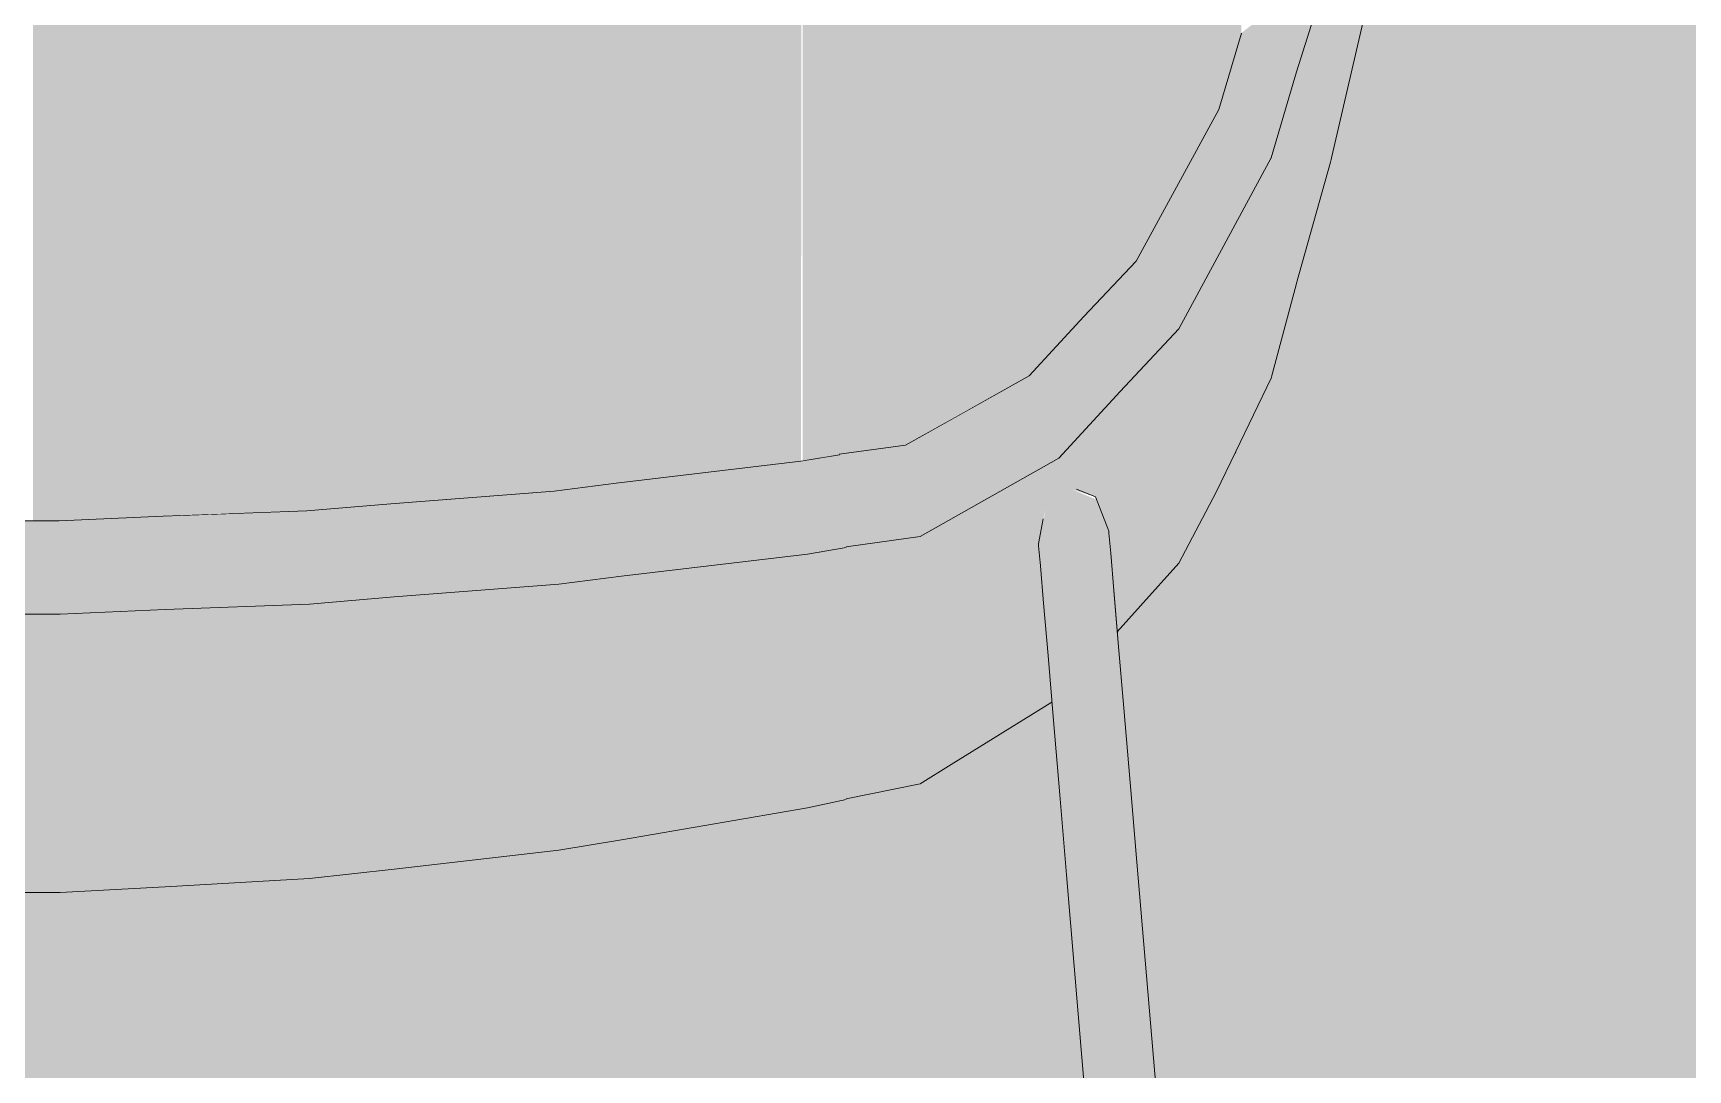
# Model space of a CAD drawing. Header units: centimetres. Extents: x -4381 to 5639, y -3920 to 4826.
# Drawn here: x 73.6783 to 73.8887, y 32.5536 to 32.6855 of the extents above; entities that cross this region are included whole.
import ezdxf
from ezdxf.xclip import XClip

# ---------------------------------------------------------------- set-up
doc = ezdxf.new("R2010")
doc.units = ezdxf.units.CM
doc.header["$MEASUREMENT"] = 0
doc.header["$XCLIPFRAME"] = 0
doc.set_wipeout_variables(frame=1)
doc.linetypes.add('Wipeout_Contour', pattern=[100, 0, -100])
for name, color, linetype in [('01- MOBILIER', 7, 'Continuous'), ('Drawing & Figure', 7, 'Continuous'), ('Structural - Bearing', 7, 'Continuous')]:
    doc.layers.add(name, color=color, linetype=linetype)
for name, color, linetype, lineweight in [('01- MOBILIER_Pen_No__101', 252, 'Continuous', 5), ('01- MOBILIER_Pen_No__18', 9, 'Continuous', 5), ('01- MOBILIER_Pen_No__2', 8, 'Continuous', 5), ('01- MOBILIER_Pen_No__7', 7, 'Continuous', 5)]:
    doc.layers.add(name, color=color, linetype=linetype, lineweight=lineweight)
for name, color, linetype, lineweight, true_color in [('01- MOBILIER_Pen_No__112', 7, 'Continuous', 5, 0xd5aaaa), ('01- MOBILIER_Pen_No__160', 7, 'Continuous', 5, 0xdae3bb), ('01- MOBILIER_Pen_No__178', 7, 'Continuous', 5, 0xbda888), ('01- MOBILIER_Pen_No__180', 7, 'Continuous', 5, 0xe2e3c6), ('01- MOBILIER_Pen_No__184', 7, 'Continuous', 5, 0xc5d295), ('01- MOBILIER_Pen_No__186', 7, 'Continuous', 5, 0xe8e8e8), ('01- MOBILIER_Pen_No__62', 7, 'Continuous', 5, 0xaaaaaa), ('Structural - Bearing_Pen_No__112', 7, 'Continuous', 5, 0xd5aaaa)]:
    doc.layers.add(name, color=color, linetype=linetype, lineweight=lineweight, true_color=true_color)

# ---------------------------------------------------------------- blocks, each defined once
blk = doc.blocks.new('Drawing_7_7', base_point=(-363.09186, 32.20361))
at = {"color": 254, "linetype": 'Wipeout_Contour', "lineweight": 0, "ltscale": 483.527797}
blk.add_wipeout([(73.67833, 32.87861), (73.67833, 32.62344), (73.68163, 32.62342), (73.69488, 32.62402), (73.70318, 32.62432), (73.70318, 32.87861)], dxfattribs=at).dxf.layer = '01- MOBILIER'
at = {"color": 254, "linetype": 'Wipeout_Contour', "lineweight": 0, "ltscale": 322.508108}
blk.add_wipeout([(73.84913, 32.20361), (73.85046, 32.20361), (73.81862, 32.58001), (73.81726, 32.58043)], dxfattribs=at).dxf.layer = '01- MOBILIER'
at = {"layer": '01- MOBILIER_Pen_No__180', "linetype": 'Continuous', "ltscale": 10}
blk.add_hatch(color=256, dxfattribs=at).paths.add_polyline_path([(73.67833, 32.87861), (73.67833, 32.62344), (73.68163, 32.62342), (73.69488, 32.62402), (73.70318, 32.62432), (73.70318, 32.87861)])
at = {"layer": '01- MOBILIER_Pen_No__186', "linetype": 'Continuous', "ltscale": 10}
blk.add_hatch(color=256, dxfattribs=at).paths.add_polyline_path([(73.84913, 32.20361), (73.85046, 32.20361), (73.81862, 32.58001), (73.81726, 32.58043)])
at = {"color": 254, "linetype": 'Wipeout_Contour', "lineweight": 0, "ltscale": 483.27578}
blk.add_wipeout([(73.70318, 32.87861), (73.70318, 32.62432), (73.71312, 32.62469), (73.72378, 32.6256), (73.72785, 32.62592), (73.72785, 32.87861)], dxfattribs=at).dxf.layer = '01- MOBILIER'
at = {"color": 254, "linetype": 'Wipeout_Contour', "lineweight": 0, "ltscale": 241.476971}
blk.add_wipeout([(73.66587, 32.62348), (73.68175, 32.61155), (73.68163, 32.62342)], dxfattribs=at).dxf.layer = '01- MOBILIER'
at = {"color": 254, "linetype": 'Wipeout_Contour', "lineweight": 0, "ltscale": 322.501663}
blk.add_wipeout([(73.84593, 32.20361), (73.84913, 32.20361), (73.81726, 32.58043), (73.81407, 32.58014)], dxfattribs=at).dxf.layer = '01- MOBILIER'
at = {"layer": '01- MOBILIER_Pen_No__180', "linetype": 'Continuous', "ltscale": 10}
for points in [[(73.70318, 32.87861), (73.70318, 32.62432), (73.71312, 32.62469), (73.72378, 32.6256), (73.72785, 32.62592), (73.72785, 32.87861)], [(73.66587, 32.62348), (73.68175, 32.61155), (73.68163, 32.62342)]]:
    blk.add_hatch(color=256, dxfattribs=at).paths.add_polyline_path(points)
at = {"layer": '01- MOBILIER_Pen_No__186', "linetype": 'Continuous', "ltscale": 10}
blk.add_hatch(color=256, dxfattribs=at).paths.add_polyline_path([(73.84593, 32.20361), (73.84913, 32.20361), (73.81726, 32.58043), (73.81407, 32.58014)])
at = {"color": 254, "linetype": 'Wipeout_Contour', "lineweight": 0, "ltscale": 403.02595}
blk.add_wipeout([(73.72785, 32.87861), (73.72785, 32.62592), (73.74456, 32.62722), (73.75221, 32.62819), (73.75221, 32.87861)], dxfattribs=at).dxf.layer = '01- MOBILIER'
at = {"color": 254, "linetype": 'Wipeout_Contour', "lineweight": 0, "ltscale": 241.964377}
blk.add_wipeout([(73.66587, 32.62348), (73.66587, 32.61161), (73.68175, 32.61155)], dxfattribs=at).dxf.layer = '01- MOBILIER'
at = {"color": 254, "linetype": 'Wipeout_Contour', "lineweight": 0, "ltscale": 322.490168}
blk.add_wipeout([(73.84272, 32.20361), (73.84593, 32.20361), (73.81407, 32.58014), (73.81094, 32.57931)], dxfattribs=at).dxf.layer = '01- MOBILIER'
at = {"layer": '01- MOBILIER_Pen_No__101', "linetype": 'Continuous', "ltscale": 10}
blk.add_hatch(color=256, dxfattribs=at).paths.add_polyline_path([(73.84272, 32.20361), (73.84593, 32.20361), (73.81407, 32.58014), (73.81094, 32.57931)])
at = {"layer": '01- MOBILIER_Pen_No__160', "linetype": 'Continuous', "ltscale": 10}
blk.add_hatch(color=256, dxfattribs=at).paths.add_polyline_path([(73.72785, 32.87861), (73.72785, 32.62592), (73.74456, 32.62722), (73.75221, 32.62819), (73.75221, 32.87861)])
at = {"layer": '01- MOBILIER_Pen_No__180', "linetype": 'Continuous', "ltscale": 10}
blk.add_hatch(color=256, dxfattribs=at).paths.add_polyline_path([(73.66587, 32.62348), (73.66587, 32.61161), (73.68175, 32.61155)])
at = {"color": 254, "linetype": 'Wipeout_Contour', "lineweight": 0, "ltscale": 322.855296}
blk.add_wipeout([(73.77616, 32.87861), (73.75221, 32.87861), (73.75221, 32.62819), (73.77593, 32.63101)], dxfattribs=at).dxf.layer = '01- MOBILIER'
at = {"color": 254, "linetype": 'Wipeout_Contour', "lineweight": 0, "ltscale": 241.506002}
blk.add_wipeout([(73.68163, 32.62342), (73.69511, 32.61215), (73.69488, 32.62402)], dxfattribs=at).dxf.layer = '01- MOBILIER'
at = {"color": 254, "linetype": 'Wipeout_Contour', "lineweight": 0, "ltscale": 322.481427}
blk.add_wipeout([(73.84139, 32.20361), (73.84272, 32.20361), (73.81094, 32.57931), (73.80968, 32.57842)], dxfattribs=at).dxf.layer = '01- MOBILIER'
at = {"layer": '01- MOBILIER_Pen_No__101', "linetype": 'Continuous', "ltscale": 10}
blk.add_hatch(color=256, dxfattribs=at).paths.add_polyline_path([(73.84139, 32.20361), (73.84272, 32.20361), (73.81094, 32.57931), (73.80968, 32.57842)])
at = {"layer": '01- MOBILIER_Pen_No__160', "linetype": 'Continuous', "ltscale": 10}
blk.add_hatch(color=256, dxfattribs=at).paths.add_polyline_path([(73.77616, 32.87861), (73.75221, 32.87861), (73.75221, 32.62819), (73.77593, 32.63101)])
at = {"layer": '01- MOBILIER_Pen_No__180', "linetype": 'Continuous', "ltscale": 10}
blk.add_hatch(color=256, dxfattribs=at).paths.add_polyline_path([(73.68163, 32.62342), (73.69511, 32.61215), (73.69488, 32.62402)])
at = {"color": 254, "linetype": 'Wipeout_Contour', "lineweight": 0, "ltscale": 484.04058}
blk.add_wipeout([(73.77616, 32.87861), (73.77616, 32.63105), (73.7808, 32.63183), (73.7892, 32.63304), (73.79707, 32.63745), (73.79707, 32.87861)], dxfattribs=at).dxf.layer = '01- MOBILIER'
at = {"color": 254, "linetype": 'Wipeout_Contour', "lineweight": 0, "ltscale": 242.015745}
blk.add_wipeout([(73.68163, 32.62342), (73.68175, 32.61155), (73.69511, 32.61215)], dxfattribs=at).dxf.layer = '01- MOBILIER'
at = {"color": 254, "linetype": 'Wipeout_Contour', "lineweight": 0, "ltscale": 322.709506}
blk.add_wipeout([(73.81862, 32.58001), (73.81776, 32.59017), (73.81633, 32.59136), (73.81726, 32.58043)], dxfattribs=at).dxf.layer = '01- MOBILIER'
at = {"layer": '01- MOBILIER_Pen_No__180', "linetype": 'Continuous', "ltscale": 10}
blk.add_hatch(color=256, dxfattribs=at).paths.add_polyline_path([(73.68163, 32.62342), (73.68175, 32.61155), (73.69511, 32.61215)])
at = {"layer": '01- MOBILIER_Pen_No__184', "linetype": 'Continuous', "ltscale": 10}
blk.add_hatch(color=256, dxfattribs=at).paths.add_polyline_path([(73.77616, 32.87861), (73.77616, 32.63105), (73.7808, 32.63183), (73.7892, 32.63304), (73.79707, 32.63745), (73.79707, 32.87861)])
at = {"layer": '01- MOBILIER_Pen_No__186', "linetype": 'Continuous', "ltscale": 10}
blk.add_hatch(color=256, dxfattribs=at).paths.add_polyline_path([(73.81862, 32.58001), (73.81776, 32.59017), (73.81633, 32.59136), (73.81726, 32.58043)])
at = {"layer": '01- MOBILIER_Pen_No__7', "linetype": 'Continuous', "ltscale": 10}
blk.add_line((73.66587, 32.62348), (73.68163, 32.62342), dxfattribs=at)
at = {"color": 254, "linetype": 'Wipeout_Contour', "lineweight": 0, "ltscale": 322.992594}
blk.add_wipeout([(73.79707, 32.87861), (73.79707, 32.63745), (73.80494, 32.64187), (73.80494, 32.87861)], dxfattribs=at).dxf.layer = '01- MOBILIER'
at = {"color": 254, "linetype": 'Wipeout_Contour', "lineweight": 0, "ltscale": 241.552128}
blk.add_wipeout([(73.69488, 32.62402), (73.71348, 32.61283), (73.71312, 32.62469)], dxfattribs=at).dxf.layer = '01- MOBILIER'
at = {"color": 254, "linetype": 'Wipeout_Contour', "lineweight": 0, "ltscale": 322.252838}
blk.add_wipeout([(73.66587, 32.61161), (73.66587, 32.57612), (73.68175, 32.57618), (73.68175, 32.61155)], dxfattribs=at).dxf.layer = '01- MOBILIER'
at = {"color": 254, "linetype": 'Wipeout_Contour', "lineweight": 0, "ltscale": 322.75957}
blk.add_wipeout([(73.81726, 32.58043), (73.81633, 32.59136), (73.81312, 32.59138), (73.81407, 32.58014)], dxfattribs=at).dxf.layer = '01- MOBILIER'
at = {"layer": '01- MOBILIER_Pen_No__112', "linetype": 'Continuous', "ltscale": 10}
blk.add_hatch(color=256, dxfattribs=at).paths.add_polyline_path([(73.79707, 32.87861), (73.79707, 32.63745), (73.80494, 32.64187), (73.80494, 32.87861)])
at = {"layer": '01- MOBILIER_Pen_No__178', "linetype": 'Continuous', "ltscale": 10}
blk.add_hatch(color=256, dxfattribs=at).paths.add_polyline_path([(73.66587, 32.61161), (73.66587, 32.57612), (73.68175, 32.57618), (73.68175, 32.61155)])
at = {"layer": '01- MOBILIER_Pen_No__180', "linetype": 'Continuous', "ltscale": 10}
blk.add_hatch(color=256, dxfattribs=at).paths.add_polyline_path([(73.69488, 32.62402), (73.71348, 32.61283), (73.71312, 32.62469)])
at = {"layer": '01- MOBILIER_Pen_No__186', "linetype": 'Continuous', "ltscale": 10}
blk.add_hatch(color=256, dxfattribs=at).paths.add_polyline_path([(73.81726, 32.58043), (73.81633, 32.59136), (73.81312, 32.59138), (73.81407, 32.58014)])
at = {"color": 254, "linetype": 'Wipeout_Contour', "lineweight": 0, "ltscale": 403.569943}
blk.add_wipeout([(73.80494, 32.87861), (73.80494, 32.64187), (73.81187, 32.6494), (73.81853, 32.65645), (73.81853, 32.87861)], dxfattribs=at).dxf.layer = '01- MOBILIER'
at = {"color": 254, "linetype": 'Wipeout_Contour', "lineweight": 0, "ltscale": 242.057861}
blk.add_wipeout([(73.69488, 32.62402), (73.69511, 32.61215), (73.71348, 32.61283)], dxfattribs=at).dxf.layer = '01- MOBILIER'
at = {"color": 254, "linetype": 'Wipeout_Contour', "lineweight": 0, "ltscale": 322.710538}
blk.add_wipeout([(73.81776, 32.59017), (73.81696, 32.59963), (73.81545, 32.60175), (73.81633, 32.59136)], dxfattribs=at).dxf.layer = '01- MOBILIER'
at = {"color": 254, "linetype": 'Wipeout_Contour', "lineweight": 0, "ltscale": 322.738488}
blk.add_wipeout([(73.81407, 32.58014), (73.81312, 32.59138), (73.81001, 32.59023), (73.81094, 32.57931)], dxfattribs=at).dxf.layer = '01- MOBILIER'
at = {"layer": '01- MOBILIER_Pen_No__101', "linetype": 'Continuous', "ltscale": 10}
blk.add_hatch(color=256, dxfattribs=at).paths.add_polyline_path([(73.80494, 32.87861), (73.80494, 32.64187), (73.81187, 32.6494), (73.81853, 32.65645), (73.81853, 32.87861)])
at = {"layer": '01- MOBILIER_Pen_No__180', "linetype": 'Continuous', "ltscale": 10}
blk.add_hatch(color=256, dxfattribs=at).paths.add_polyline_path([(73.69488, 32.62402), (73.69511, 32.61215), (73.71348, 32.61283)])
at = {"layer": '01- MOBILIER_Pen_No__186', "linetype": 'Continuous', "ltscale": 10}
blk.add_hatch(color=256, dxfattribs=at).paths.add_polyline_path([(73.81776, 32.59017), (73.81696, 32.59963), (73.81545, 32.60175), (73.81633, 32.59136)])
at = {"layer": '01- MOBILIER_Pen_No__62', "linetype": 'Continuous', "ltscale": 10}
blk.add_hatch(color=256, dxfattribs=at).paths.add_polyline_path([(73.81407, 32.58014), (73.81312, 32.59138), (73.81001, 32.59023), (73.81094, 32.57931)])
at = {"layer": '01- MOBILIER_Pen_No__7', "linetype": 'Continuous', "ltscale": 10}
blk.add_line((73.68163, 32.62342), (73.69488, 32.62402), dxfattribs=at)
at = {"color": 254, "linetype": 'Wipeout_Contour', "lineweight": 0, "ltscale": 323.124957}
blk.add_wipeout([(73.81853, 32.87861), (73.81853, 32.65645), (73.82904, 32.67572), (73.82904, 32.87861)], dxfattribs=at).dxf.layer = '01- MOBILIER'
at = {"color": 254, "linetype": 'Wipeout_Contour', "lineweight": 0, "ltscale": 241.600002}
blk.add_wipeout([(73.71312, 32.62469), (73.72423, 32.61375), (73.72378, 32.6256)], dxfattribs=at).dxf.layer = '01- MOBILIER'
at = {"color": 254, "linetype": 'Wipeout_Contour', "lineweight": 0, "ltscale": 322.747956}
blk.add_wipeout([(73.81633, 32.59136), (73.81545, 32.60175), (73.81221, 32.60217), (73.81312, 32.59138)], dxfattribs=at).dxf.layer = '01- MOBILIER'
at = {"color": 254, "linetype": 'Wipeout_Contour', "lineweight": 0, "ltscale": 322.734009}
blk.add_wipeout([(73.81094, 32.57931), (73.81001, 32.59023), (73.80882, 32.58858), (73.80968, 32.57842)], dxfattribs=at).dxf.layer = '01- MOBILIER'
at = {"layer": '01- MOBILIER_Pen_No__101', "linetype": 'Continuous', "ltscale": 10}
blk.add_hatch(color=256, dxfattribs=at).paths.add_polyline_path([(73.81094, 32.57931), (73.81001, 32.59023), (73.80882, 32.58858), (73.80968, 32.57842)])
at = {"layer": '01- MOBILIER_Pen_No__180', "linetype": 'Continuous', "ltscale": 10}
blk.add_hatch(color=256, dxfattribs=at).paths.add_polyline_path([(73.71312, 32.62469), (73.72423, 32.61375), (73.72378, 32.6256)])
at = {"layer": '01- MOBILIER_Pen_No__186', "linetype": 'Continuous', "ltscale": 10}
blk.add_hatch(color=256, dxfattribs=at).paths.add_polyline_path([(73.81633, 32.59136), (73.81545, 32.60175), (73.81221, 32.60217), (73.81312, 32.59138)])
at = {"layer": '01- MOBILIER_Pen_No__2', "linetype": 'Continuous', "ltscale": 10}
blk.add_hatch(color=256, dxfattribs=at).paths.add_polyline_path([(73.81853, 32.87861), (73.81853, 32.65645), (73.82904, 32.67572), (73.82904, 32.87861)])
at = {"color": 254, "linetype": 'Wipeout_Contour', "lineweight": 0, "ltscale": 323.145493}
blk.add_wipeout([(73.8319, 32.87861), (73.82904, 32.87861), (73.82904, 32.67572), (73.8319, 32.68541)], dxfattribs=at).dxf.layer = '01- MOBILIER'
at = {"color": 254, "linetype": 'Wipeout_Contour', "lineweight": 0, "ltscale": 242.091195}
blk.add_wipeout([(73.71312, 32.62469), (73.71348, 32.61283), (73.72423, 32.61375)], dxfattribs=at).dxf.layer = '01- MOBILIER'
at = {"color": 254, "linetype": 'Wipeout_Contour', "lineweight": 0, "ltscale": 322.728951}
blk.add_wipeout([(73.81696, 32.59963), (73.81626, 32.6079), (73.81468, 32.61084), (73.81545, 32.60175)], dxfattribs=at).dxf.layer = '01- MOBILIER'
at = {"color": 254, "linetype": 'Wipeout_Contour', "lineweight": 0, "ltscale": 322.751451}
blk.add_wipeout([(73.81312, 32.59138), (73.81221, 32.60217), (73.80913, 32.60063), (73.81001, 32.59023)], dxfattribs=at).dxf.layer = '01- MOBILIER'
at = {"layer": '01- MOBILIER_Pen_No__180', "linetype": 'Continuous', "ltscale": 10}
blk.add_hatch(color=256, dxfattribs=at).paths.add_polyline_path([(73.71312, 32.62469), (73.71348, 32.61283), (73.72423, 32.61375)])
at = {"layer": '01- MOBILIER_Pen_No__186', "linetype": 'Continuous', "ltscale": 10}
blk.add_hatch(color=256, dxfattribs=at).paths.add_polyline_path([(73.81696, 32.59963), (73.81626, 32.6079), (73.81468, 32.61084), (73.81545, 32.60175)])
at = {"layer": '01- MOBILIER_Pen_No__2', "linetype": 'Continuous', "ltscale": 10}
blk.add_hatch(color=256, dxfattribs=at).paths.add_polyline_path([(73.8319, 32.87861), (73.82904, 32.87861), (73.82904, 32.67572), (73.8319, 32.68541)])
at = {"layer": '01- MOBILIER_Pen_No__62', "linetype": 'Continuous', "ltscale": 10}
blk.add_hatch(color=256, dxfattribs=at).paths.add_polyline_path([(73.81312, 32.59138), (73.81221, 32.60217), (73.80913, 32.60063), (73.81001, 32.59023)])
at = {"layer": '01- MOBILIER_Pen_No__7', "linetype": 'Continuous', "ltscale": 10}
blk.add_line((73.69488, 32.62402), (73.71312, 32.62469), dxfattribs=at)
at = {"color": 254, "linetype": 'Wipeout_Contour', "lineweight": 0, "ltscale": 241.614473}
blk.add_wipeout([(73.72378, 32.6256), (73.74517, 32.61539), (73.74456, 32.62722)], dxfattribs=at).dxf.layer = '01- MOBILIER'
at = {"color": 254, "linetype": 'Wipeout_Contour', "lineweight": 0, "ltscale": 483.656619}
blk.add_wipeout([(73.68175, 32.61155), (73.68175, 32.57618), (73.69511, 32.57688), (73.71348, 32.57797), (73.71348, 32.61283), (73.69511, 32.61215)], dxfattribs=at).dxf.layer = '01- MOBILIER'
at = {"color": 254, "linetype": 'Wipeout_Contour', "lineweight": 0, "ltscale": 322.761946}
blk.add_wipeout([(73.81545, 32.60175), (73.81468, 32.61084), (73.81141, 32.6116), (73.81221, 32.60217)], dxfattribs=at).dxf.layer = '01- MOBILIER'
at = {"color": 254, "linetype": 'Wipeout_Contour', "lineweight": 0, "ltscale": 322.750396}
blk.add_wipeout([(73.81001, 32.59023), (73.80913, 32.60063), (73.80802, 32.59804), (73.80882, 32.58858)], dxfattribs=at).dxf.layer = '01- MOBILIER'
at = {"layer": '01- MOBILIER', "linetype": 'Continuous', "lineweight": 0, "ltscale": 10, "true_color": 0xffffff}
blk.add_hatch(color=7, dxfattribs=at).paths.add_polyline_path([(73.81545, 32.60175), (73.81468, 32.61084), (73.81141, 32.6116), (73.81221, 32.60217)])
at = {"layer": '01- MOBILIER_Pen_No__101', "linetype": 'Continuous', "ltscale": 10}
blk.add_hatch(color=256, dxfattribs=at).paths.add_polyline_path([(73.81001, 32.59023), (73.80913, 32.60063), (73.80802, 32.59804), (73.80882, 32.58858)])
at = {"layer": '01- MOBILIER_Pen_No__178', "linetype": 'Continuous', "ltscale": 10}
blk.add_hatch(color=256, dxfattribs=at).paths.add_polyline_path([(73.68175, 32.61155), (73.68175, 32.57618), (73.69511, 32.57688), (73.71348, 32.57797), (73.71348, 32.61283), (73.69511, 32.61215)])
at = {"layer": '01- MOBILIER_Pen_No__180', "linetype": 'Continuous', "ltscale": 10}
blk.add_hatch(color=256, dxfattribs=at).paths.add_polyline_path([(73.72378, 32.6256), (73.74517, 32.61539), (73.74456, 32.62722)])
at = {"layer": '01- MOBILIER_Pen_No__7', "linetype": 'Continuous', "ltscale": 10}
for p, q in [((73.66587, 32.61161), (73.68175, 32.61155)), ((73.68175, 32.61155), (73.69511, 32.61215))]:
    blk.add_line(p, q, dxfattribs=at)
at = {"color": 254, "linetype": 'Wipeout_Contour', "lineweight": 0, "ltscale": 242.166549}
blk.add_wipeout([(73.72378, 32.6256), (73.72423, 32.61375), (73.74517, 32.61539)], dxfattribs=at).dxf.layer = '01- MOBILIER'
at = {"color": 254, "linetype": 'Wipeout_Contour', "lineweight": 0, "ltscale": 322.746906}
blk.add_wipeout([(73.81626, 32.6079), (73.8157, 32.61456), (73.81406, 32.61818), (73.81468, 32.61084)], dxfattribs=at).dxf.layer = '01- MOBILIER'
at = {"color": 254, "linetype": 'Wipeout_Contour', "lineweight": 0, "ltscale": 322.764351}
blk.add_wipeout([(73.81221, 32.60217), (73.81141, 32.6116), (73.80836, 32.60972), (73.80913, 32.60063)], dxfattribs=at).dxf.layer = '01- MOBILIER'
at = {"layer": '01- MOBILIER_Pen_No__180', "linetype": 'Continuous', "ltscale": 10}
blk.add_hatch(color=256, dxfattribs=at).paths.add_polyline_path([(73.72378, 32.6256), (73.72423, 32.61375), (73.74517, 32.61539)])
at = {"layer": '01- MOBILIER_Pen_No__186', "linetype": 'Continuous', "ltscale": 10}
blk.add_hatch(color=256, dxfattribs=at).paths.add_polyline_path([(73.81626, 32.6079), (73.8157, 32.61456), (73.81406, 32.61818), (73.81468, 32.61084)])
at = {"layer": '01- MOBILIER_Pen_No__62', "linetype": 'Continuous', "ltscale": 10}
blk.add_hatch(color=256, dxfattribs=at).paths.add_polyline_path([(73.81221, 32.60217), (73.81141, 32.6116), (73.80836, 32.60972), (73.80913, 32.60063)])
at = {"layer": '01- MOBILIER_Pen_No__7', "linetype": 'Continuous', "ltscale": 10}
blk.add_line((73.71312, 32.62469), (73.72378, 32.6256), dxfattribs=at)
at = {"color": 254, "linetype": 'Wipeout_Contour', "lineweight": 0, "ltscale": 241.715791}
blk.add_wipeout([(73.74456, 32.62722), (73.75313, 32.61639), (73.75246, 32.62822)], dxfattribs=at).dxf.layer = '01- MOBILIER'
at = {"color": 254, "linetype": 'Wipeout_Contour', "lineweight": 0, "ltscale": 322.7743}
blk.add_wipeout([(73.81468, 32.61084), (73.81406, 32.61818), (73.81077, 32.6192), (73.81141, 32.6116)], dxfattribs=at).dxf.layer = '01- MOBILIER'
at = {"color": 254, "linetype": 'Wipeout_Contour', "lineweight": 0, "ltscale": 322.764211}
blk.add_wipeout([(73.80913, 32.60063), (73.80836, 32.60972), (73.80733, 32.6063), (73.80802, 32.59804)], dxfattribs=at).dxf.layer = '01- MOBILIER'
at = {"layer": '01- MOBILIER', "linetype": 'Continuous', "lineweight": 0, "ltscale": 10, "true_color": 0xffffff}
blk.add_hatch(color=7, dxfattribs=at).paths.add_polyline_path([(73.81468, 32.61084), (73.81406, 32.61818), (73.81077, 32.6192), (73.81141, 32.6116)])
at = {"layer": '01- MOBILIER_Pen_No__101', "linetype": 'Continuous', "ltscale": 10}
blk.add_hatch(color=256, dxfattribs=at).paths.add_polyline_path([(73.80913, 32.60063), (73.80836, 32.60972), (73.80733, 32.6063), (73.80802, 32.59804)])
at = {"layer": '01- MOBILIER_Pen_No__180', "linetype": 'Continuous', "ltscale": 10}
blk.add_hatch(color=256, dxfattribs=at).paths.add_polyline_path([(73.74456, 32.62722), (73.75313, 32.61639), (73.75246, 32.62822)])
at = {"color": 254, "linetype": 'Wipeout_Contour', "lineweight": 0, "ltscale": 242.146759}
blk.add_wipeout([(73.74456, 32.62722), (73.74517, 32.61539), (73.75313, 32.61639)], dxfattribs=at).dxf.layer = '01- MOBILIER'
at = {"color": 254, "linetype": 'Wipeout_Contour', "lineweight": 0, "ltscale": 322.764591}
blk.add_wipeout([(73.8157, 32.61456), (73.8153, 32.6193), (73.81362, 32.62338), (73.81406, 32.61818)], dxfattribs=at).dxf.layer = '01- MOBILIER'
at = {"color": 254, "linetype": 'Wipeout_Contour', "lineweight": 0, "ltscale": 322.775145}
blk.add_wipeout([(73.81141, 32.6116), (73.81077, 32.6192), (73.80774, 32.61705), (73.80836, 32.60972)], dxfattribs=at).dxf.layer = '01- MOBILIER'
at = {"layer": '01- MOBILIER_Pen_No__18', "linetype": 'Continuous', "ltscale": 10}
blk.add_hatch(color=256, dxfattribs=at).paths.add_polyline_path([(73.81141, 32.6116), (73.81077, 32.6192), (73.80774, 32.61705), (73.80836, 32.60972)])
at = {"layer": '01- MOBILIER_Pen_No__180', "linetype": 'Continuous', "ltscale": 10}
blk.add_hatch(color=256, dxfattribs=at).paths.add_polyline_path([(73.74456, 32.62722), (73.74517, 32.61539), (73.75313, 32.61639)])
at = {"layer": '01- MOBILIER_Pen_No__186', "linetype": 'Continuous', "ltscale": 10}
blk.add_hatch(color=256, dxfattribs=at).paths.add_polyline_path([(73.8157, 32.61456), (73.8153, 32.6193), (73.81362, 32.62338), (73.81406, 32.61818)])
at = {"layer": '01- MOBILIER_Pen_No__7', "linetype": 'Continuous', "ltscale": 10}
blk.add_line((73.72378, 32.6256), (73.74456, 32.62722), dxfattribs=at)
at = {"color": 254, "linetype": 'Wipeout_Contour', "lineweight": 0, "ltscale": 241.66799}
blk.add_wipeout([(73.75246, 32.62822), (73.77678, 32.61921), (73.77593, 32.63101)], dxfattribs=at).dxf.layer = '01- MOBILIER'
at = {"color": 254, "linetype": 'Wipeout_Contour', "lineweight": 0, "ltscale": 322.784547}
blk.add_wipeout([(73.81406, 32.61818), (73.81362, 32.62338), (73.81031, 32.6246), (73.81077, 32.6192)], dxfattribs=at).dxf.layer = '01- MOBILIER'
at = {"color": 254, "linetype": 'Wipeout_Contour', "lineweight": 0, "ltscale": 322.775004}
blk.add_wipeout([(73.80836, 32.60972), (73.80774, 32.61705), (73.80676, 32.61297), (73.80733, 32.6063)], dxfattribs=at).dxf.layer = '01- MOBILIER'
at = {"color": 254, "linetype": 'Wipeout_Contour', "lineweight": 0, "ltscale": 483.980684}
blk.add_wipeout([(73.71348, 32.61283), (73.71348, 32.57797), (73.72423, 32.57913), (73.74517, 32.58155), (73.74517, 32.61539), (73.72423, 32.61375)], dxfattribs=at).dxf.layer = '01- MOBILIER'
at = {"layer": '01- MOBILIER', "linetype": 'Continuous', "lineweight": 0, "ltscale": 10, "true_color": 0xffffff}
blk.add_hatch(color=7, dxfattribs=at).paths.add_polyline_path([(73.81406, 32.61818), (73.81362, 32.62338), (73.81031, 32.6246), (73.81077, 32.6192)])
at = {"layer": '01- MOBILIER_Pen_No__101', "linetype": 'Continuous', "ltscale": 10}
blk.add_hatch(color=256, dxfattribs=at).paths.add_polyline_path([(73.80836, 32.60972), (73.80774, 32.61705), (73.80676, 32.61297), (73.80733, 32.6063)])
at = {"layer": '01- MOBILIER_Pen_No__178', "linetype": 'Continuous', "ltscale": 10}
blk.add_hatch(color=256, dxfattribs=at).paths.add_polyline_path([(73.71348, 32.61283), (73.71348, 32.57797), (73.72423, 32.57913), (73.74517, 32.58155), (73.74517, 32.61539), (73.72423, 32.61375)])
at = {"layer": '01- MOBILIER_Pen_No__180', "linetype": 'Continuous', "ltscale": 10}
blk.add_hatch(color=256, dxfattribs=at).paths.add_polyline_path([(73.75246, 32.62822), (73.77678, 32.61921), (73.77593, 32.63101)])
at = {"layer": '01- MOBILIER_Pen_No__7', "linetype": 'Continuous', "ltscale": 10}
for p, q in [((73.69511, 32.61215), (73.71348, 32.61283)), ((73.71348, 32.61283), (73.72423, 32.61375))]:
    blk.add_line(p, q, dxfattribs=at)
at = {"color": 254, "linetype": 'Wipeout_Contour', "lineweight": 0, "ltscale": 242.286168}
blk.add_wipeout([(73.75246, 32.62822), (73.75313, 32.61639), (73.77678, 32.61921)], dxfattribs=at).dxf.layer = '01- MOBILIER'
at = {"color": 254, "linetype": 'Wipeout_Contour', "lineweight": 0, "ltscale": 322.783179}
blk.add_wipeout([(73.8153, 32.6193), (73.81508, 32.62186), (73.81338, 32.62619), (73.81362, 32.62338)], dxfattribs=at).dxf.layer = '01- MOBILIER'
at = {"color": 254, "linetype": 'Wipeout_Contour', "lineweight": 0, "ltscale": 322.783544}
blk.add_wipeout([(73.81077, 32.6192), (73.81031, 32.6246), (73.8073, 32.62225), (73.80774, 32.61705)], dxfattribs=at).dxf.layer = '01- MOBILIER'
at = {"layer": '01- MOBILIER_Pen_No__180', "linetype": 'Continuous', "ltscale": 10}
blk.add_hatch(color=256, dxfattribs=at).paths.add_polyline_path([(73.75246, 32.62822), (73.75313, 32.61639), (73.77678, 32.61921)])
at = {"layer": '01- MOBILIER_Pen_No__186', "linetype": 'Continuous', "ltscale": 10}
blk.add_hatch(color=256, dxfattribs=at).paths.add_polyline_path([(73.8153, 32.6193), (73.81508, 32.62186), (73.81338, 32.62619), (73.81362, 32.62338)])
at = {"layer": '01- MOBILIER_Pen_No__62', "linetype": 'Continuous', "ltscale": 10}
blk.add_hatch(color=256, dxfattribs=at).paths.add_polyline_path([(73.81077, 32.6192), (73.81031, 32.6246), (73.8073, 32.62225), (73.80774, 32.61705)])
at = {"layer": '01- MOBILIER_Pen_No__7', "linetype": 'Continuous', "ltscale": 10}
blk.add_line((73.74456, 32.62722), (73.75246, 32.62822), dxfattribs=at)
at = {"color": 254, "linetype": 'Wipeout_Contour', "lineweight": 0, "ltscale": 241.876112}
blk.add_wipeout([(73.77593, 32.63101), (73.78169, 32.62003), (73.78081, 32.63183)], dxfattribs=at).dxf.layer = '01- MOBILIER'
at = {"color": 254, "linetype": 'Wipeout_Contour', "lineweight": 0, "ltscale": 404.148941}
blk.add_wipeout([(73.81007, 32.62751), (73.81031, 32.6246), (73.81362, 32.62338), (73.81338, 32.62619), (73.81008, 32.62752)], dxfattribs=at).dxf.layer = '01- MOBILIER'
at = {"color": 254, "linetype": 'Wipeout_Contour', "lineweight": 0, "ltscale": 322.782242}
blk.add_wipeout([(73.80774, 32.61705), (73.8073, 32.62225), (73.80636, 32.6177), (73.80676, 32.61297)], dxfattribs=at).dxf.layer = '01- MOBILIER'
at = {"layer": '01- MOBILIER', "linetype": 'Continuous', "lineweight": 0, "ltscale": 10, "true_color": 0xffffff}
blk.add_hatch(color=7, dxfattribs=at).paths.add_polyline_path([(73.81007, 32.62751), (73.81031, 32.6246), (73.81362, 32.62338), (73.81338, 32.62619), (73.81008, 32.62752)])
at = {"layer": '01- MOBILIER_Pen_No__101', "linetype": 'Continuous', "ltscale": 10}
blk.add_hatch(color=256, dxfattribs=at).paths.add_polyline_path([(73.80774, 32.61705), (73.8073, 32.62225), (73.80636, 32.6177), (73.80676, 32.61297)])
at = {"layer": '01- MOBILIER_Pen_No__180', "linetype": 'Continuous', "ltscale": 10}
blk.add_hatch(color=256, dxfattribs=at).paths.add_polyline_path([(73.77593, 32.63101), (73.78169, 32.62003), (73.78081, 32.63183)])
at = {"color": 254, "linetype": 'Wipeout_Contour', "lineweight": 0, "ltscale": 242.158936}
blk.add_wipeout([(73.77593, 32.63101), (73.77678, 32.61921), (73.78169, 32.62003)], dxfattribs=at).dxf.layer = '01- MOBILIER'
at = {"color": 254, "linetype": 'Wipeout_Contour', "lineweight": 0, "ltscale": 403.56734}
blk.add_wipeout([(73.80872, 32.62606), (73.80708, 32.62496), (73.8073, 32.62225), (73.81031, 32.6246), (73.81007, 32.62751)], dxfattribs=at).dxf.layer = '01- MOBILIER'
at = {"layer": '01- MOBILIER_Pen_No__180', "linetype": 'Continuous', "ltscale": 10}
blk.add_hatch(color=256, dxfattribs=at).paths.add_polyline_path([(73.77593, 32.63101), (73.77678, 32.61921), (73.78169, 32.62003)])
at = {"layer": '01- MOBILIER_Pen_No__62', "linetype": 'Continuous', "ltscale": 10}
blk.add_hatch(color=256, dxfattribs=at).paths.add_polyline_path([(73.80872, 32.62606), (73.80708, 32.62496), (73.8073, 32.62225), (73.81031, 32.6246), (73.81007, 32.62751)])
at = {"layer": '01- MOBILIER_Pen_No__7', "linetype": 'Continuous', "ltscale": 10}
blk.add_line((73.75246, 32.62822), (73.77593, 32.63101), dxfattribs=at)
at = {"color": 254, "linetype": 'Wipeout_Contour', "lineweight": 0, "ltscale": 241.914954}
blk.add_wipeout([(73.7808, 32.63192), (73.7911, 32.62142), (73.7892, 32.63304)], dxfattribs=at).dxf.layer = '01- MOBILIER'
at = {"color": 254, "linetype": 'Wipeout_Contour', "lineweight": 0, "ltscale": 403.437955}
blk.add_wipeout([(73.80703, 32.62489), (73.80614, 32.62026), (73.80636, 32.6177), (73.8073, 32.62225), (73.80708, 32.62496)], dxfattribs=at).dxf.layer = '01- MOBILIER'
at = {"color": 254, "linetype": 'Wipeout_Contour', "lineweight": 0, "ltscale": 484.312302}
blk.add_wipeout([(73.74517, 32.61539), (73.74517, 32.58155), (73.75313, 32.58286), (73.77678, 32.58692), (73.77678, 32.61921), (73.75313, 32.61639)], dxfattribs=at).dxf.layer = '01- MOBILIER'
at = {"layer": '01- MOBILIER_Pen_No__101', "linetype": 'Continuous', "ltscale": 10}
blk.add_hatch(color=256, dxfattribs=at).paths.add_polyline_path([(73.80703, 32.62489), (73.80614, 32.62026), (73.80636, 32.6177), (73.8073, 32.62225), (73.80708, 32.62496)])
at = {"layer": '01- MOBILIER_Pen_No__178', "linetype": 'Continuous', "ltscale": 10}
blk.add_hatch(color=256, dxfattribs=at).paths.add_polyline_path([(73.74517, 32.61539), (73.74517, 32.58155), (73.75313, 32.58286), (73.77678, 32.58692), (73.77678, 32.61921), (73.75313, 32.61639)])
at = {"layer": '01- MOBILIER_Pen_No__186', "linetype": 'Continuous', "ltscale": 10}
blk.add_hatch(color=256, dxfattribs=at).paths.add_polyline_path([(73.7808, 32.63192), (73.7911, 32.62142), (73.7892, 32.63304)])
at = {"layer": '01- MOBILIER_Pen_No__7', "linetype": 'Continuous', "ltscale": 10}
for p, q in [((73.72423, 32.61375), (73.74517, 32.61539)), ((73.74517, 32.61539), (73.75313, 32.61639))]:
    blk.add_line(p, q, dxfattribs=at)
at = {"color": 254, "linetype": 'Wipeout_Contour', "lineweight": 0, "ltscale": 402.824043}
blk.add_wipeout([(73.77678, 32.61921), (73.77678, 32.58692), (73.78169, 32.58801), (73.78169, 32.60028), (73.78169, 32.62003)], dxfattribs=at).dxf.layer = '01- MOBILIER'
at = {"layer": '01- MOBILIER_Pen_No__178', "linetype": 'Continuous', "ltscale": 10}
blk.add_hatch(color=256, dxfattribs=at).paths.add_polyline_path([(73.77678, 32.61921), (73.77678, 32.58692), (73.78169, 32.58801), (73.78169, 32.60028), (73.78169, 32.62003)])
at = {"layer": '01- MOBILIER_Pen_No__7', "linetype": 'Continuous', "ltscale": 10}
blk.add_line((73.75313, 32.61639), (73.77678, 32.61921), dxfattribs=at)
at = {"color": 254, "linetype": 'Wipeout_Contour', "lineweight": 0, "ltscale": 242.250026}
blk.add_wipeout([(73.7808, 32.63192), (73.78168, 32.62012), (73.7911, 32.62142)], dxfattribs=at).dxf.layer = '01- MOBILIER'
at = {"layer": '01- MOBILIER_Pen_No__186', "linetype": 'Continuous', "ltscale": 10}
blk.add_hatch(color=256, dxfattribs=at).paths.add_polyline_path([(73.7808, 32.63192), (73.78168, 32.62012), (73.7911, 32.62142)])
at = {"layer": '01- MOBILIER_Pen_No__7', "linetype": 'Continuous', "ltscale": 10}
blk.add_line((73.77593, 32.63101), (73.78081, 32.63183), dxfattribs=at)
at = {"color": 254, "linetype": 'Wipeout_Contour', "lineweight": 0, "ltscale": 241.669495}
blk.add_wipeout([(73.7892, 32.63304), (73.80872, 32.6314), (73.80494, 32.64186)], dxfattribs=at).dxf.layer = '01- MOBILIER'
at = {"layer": '01- MOBILIER_Pen_No__186', "linetype": 'Continuous', "ltscale": 10}
blk.add_hatch(color=256, dxfattribs=at).paths.add_polyline_path([(73.7892, 32.63304), (73.80872, 32.6314), (73.80494, 32.64186)])
at = {"color": 254, "linetype": 'Wipeout_Contour', "lineweight": 0, "ltscale": 241.915729}
blk.add_wipeout([(73.80494, 32.64186), (73.81648, 32.63989), (73.81187, 32.6494)], dxfattribs=at).dxf.layer = '01- MOBILIER'
at = {"color": 254, "linetype": 'Wipeout_Contour', "lineweight": 0, "ltscale": 242.581733}
blk.add_wipeout([(73.7892, 32.63304), (73.7911, 32.62142), (73.80872, 32.6314)], dxfattribs=at).dxf.layer = '01- MOBILIER'
at = {"layer": '01- MOBILIER_Pen_No__186', "linetype": 'Continuous', "ltscale": 10}
for points in [[(73.80494, 32.64186), (73.81648, 32.63989), (73.81187, 32.6494)], [(73.7892, 32.63304), (73.7911, 32.62142), (73.80872, 32.6314)]]:
    blk.add_hatch(color=256, dxfattribs=at).paths.add_polyline_path(points)
at = {"layer": '01- MOBILIER_Pen_No__7', "linetype": 'Continuous', "ltscale": 10}
blk.add_line((73.7808, 32.63192), (73.7892, 32.63304), dxfattribs=at)
at = {"color": 254, "linetype": 'Wipeout_Contour', "lineweight": 0, "ltscale": 241.977729}
blk.add_wipeout([(73.81187, 32.6494), (73.82394, 32.64785), (73.81852, 32.65645)], dxfattribs=at).dxf.layer = '01- MOBILIER'
at = {"color": 254, "linetype": 'Wipeout_Contour', "lineweight": 0, "ltscale": 242.399044}
blk.add_wipeout([(73.80494, 32.64186), (73.80872, 32.6314), (73.81648, 32.63989)], dxfattribs=at).dxf.layer = '01- MOBILIER'
at = {"color": 254, "linetype": 'Wipeout_Contour', "lineweight": 0, "ltscale": 403.756166}
blk.add_wipeout([(73.78168, 32.5881), (73.7911, 32.58998), (73.7911, 32.62142), (73.78168, 32.62012), (73.78168, 32.60028)], dxfattribs=at).dxf.layer = '01- MOBILIER'
at = {"layer": '01- MOBILIER_Pen_No__178', "linetype": 'Continuous', "ltscale": 10}
blk.add_hatch(color=256, dxfattribs=at).paths.add_polyline_path([(73.78168, 32.5881), (73.7911, 32.58998), (73.7911, 32.62142), (73.78168, 32.62012), (73.78168, 32.60028)])
at = {"layer": '01- MOBILIER_Pen_No__186', "linetype": 'Continuous', "ltscale": 10}
for points in [[(73.81187, 32.6494), (73.82394, 32.64785), (73.81852, 32.65645)], [(73.80494, 32.64186), (73.80872, 32.6314), (73.81648, 32.63989)]]:
    blk.add_hatch(color=256, dxfattribs=at).paths.add_polyline_path(points)
at = {"layer": '01- MOBILIER_Pen_No__7', "linetype": 'Continuous', "ltscale": 10}
for p, q in [((73.7892, 32.63304), (73.80494, 32.64186)), ((73.77678, 32.61921), (73.78169, 32.62003))]:
    blk.add_line(p, q, dxfattribs=at)
at = {"color": 254, "linetype": 'Wipeout_Contour', "lineweight": 0, "ltscale": 242.17267}
blk.add_wipeout([(73.81852, 32.65645), (73.83571, 32.66957), (73.82904, 32.67572)], dxfattribs=at).dxf.layer = '01- MOBILIER'
at = {"color": 254, "linetype": 'Wipeout_Contour', "lineweight": 0, "ltscale": 242.389382}
blk.add_wipeout([(73.81187, 32.6494), (73.81648, 32.63989), (73.82394, 32.64785)], dxfattribs=at).dxf.layer = '01- MOBILIER'
at = {"color": 254, "linetype": 'Wipeout_Contour', "lineweight": 0, "ltscale": 725.33633}
blk.add_wipeout([(73.7911, 32.62142), (73.7911, 32.58998), (73.79502, 32.59246), (73.80783, 32.60036), (73.80612, 32.62052), (73.80672, 32.62366), (73.80703, 32.62489), (73.80872, 32.62606), (73.80872, 32.6314)], dxfattribs=at).dxf.layer = '01- MOBILIER'
at = {"layer": '01- MOBILIER_Pen_No__101', "linetype": 'Continuous', "ltscale": 10}
blk.add_hatch(color=256, dxfattribs=at).paths.add_polyline_path([(73.7911, 32.62142), (73.7911, 32.58998), (73.79502, 32.59246), (73.80783, 32.60036), (73.80612, 32.62052), (73.80672, 32.62366), (73.80703, 32.62489), (73.80872, 32.62606), (73.80872, 32.6314)])
at = {"layer": '01- MOBILIER_Pen_No__186', "linetype": 'Continuous', "ltscale": 10}
for points in [[(73.81852, 32.65645), (73.83571, 32.66957), (73.82904, 32.67572)], [(73.81187, 32.6494), (73.81648, 32.63989), (73.82394, 32.64785)]]:
    blk.add_hatch(color=256, dxfattribs=at).paths.add_polyline_path(points)
at = {"layer": '01- MOBILIER_Pen_No__7', "linetype": 'Continuous', "ltscale": 10}
for p, q in [((73.80672, 32.62367), (73.80612, 32.62052)), ((73.78168, 32.62012), (73.7911, 32.62142)), ((73.80614, 32.62026), (73.80612, 32.62052)), ((73.80636, 32.6177), (73.80614, 32.62026)), ((73.80676, 32.61297), (73.80636, 32.6177)), ((73.80733, 32.6063), (73.80676, 32.61297))]:
    blk.add_line(p, q, dxfattribs=at)
at = {"color": 254, "linetype": 'Wipeout_Contour', "lineweight": 0, "ltscale": 242.420703}
blk.add_wipeout([(73.82904, 32.67572), (73.83893, 32.68052), (73.83191, 32.68545)], dxfattribs=at).dxf.layer = '01- MOBILIER'
at = {"color": 254, "linetype": 'Wipeout_Contour', "lineweight": 0, "ltscale": 242.312672}
blk.add_wipeout([(73.81852, 32.65645), (73.82394, 32.64785), (73.83571, 32.66957)], dxfattribs=at).dxf.layer = '01- MOBILIER'
at = {"color": 254, "linetype": 'Wipeout_Contour', "lineweight": 0, "ltscale": 1130.874413}
blk.add_wipeout([(73.68175, 32.57618), (73.66688, 32.57613), (73.66688, 32.20361), (73.84139, 32.20361), (73.80783, 32.60036), (73.79502, 32.59246), (73.7911, 32.58998), (73.78169, 32.5881), (73.77678, 32.58692), (73.75313, 32.58286), (73.74517, 32.58155), (73.72423, 32.57913), (73.71348, 32.57797), (73.69511, 32.57688)], dxfattribs=at).dxf.layer = 'Structural - Bearing'
at = {"layer": '01- MOBILIER_Pen_No__186', "linetype": 'Continuous', "ltscale": 10}
for points in [[(73.82904, 32.67572), (73.83893, 32.68052), (73.83191, 32.68545)], [(73.81852, 32.65645), (73.82394, 32.64785), (73.83571, 32.66957)]]:
    blk.add_hatch(color=256, dxfattribs=at).paths.add_polyline_path(points)
at = {"layer": 'Structural - Bearing_Pen_No__112', "linetype": 'Continuous', "ltscale": 10}
blk.add_hatch(color=256, dxfattribs=at).paths.add_polyline_path([(73.68175, 32.57618), (73.66688, 32.57613), (73.66688, 32.20361), (73.84139, 32.20361), (73.80783, 32.60036), (73.79502, 32.59246), (73.7911, 32.58998), (73.78169, 32.5881), (73.77678, 32.58692), (73.75313, 32.58286), (73.74517, 32.58155), (73.72423, 32.57913), (73.71348, 32.57797), (73.69511, 32.57688)])
at = {"layer": '01- MOBILIER_Pen_No__7', "linetype": 'Continuous', "ltscale": 10}
for p, q in [((73.80803, 32.59804), (73.80733, 32.6063)), ((73.80783, 32.60036), (73.79502, 32.59246)), ((73.80882, 32.58858), (73.80803, 32.59804)), ((73.79502, 32.59246), (73.7911, 32.58998)), ((73.7911, 32.58998), (73.78169, 32.5881)), ((73.78169, 32.58801), (73.77678, 32.58692)), ((73.80968, 32.57842), (73.80882, 32.58858)), ((73.77678, 32.58692), (73.75313, 32.58286)), ((73.74517, 32.58155), (73.72423, 32.57913)), ((73.75313, 32.58286), (73.74517, 32.58155)), ((73.72423, 32.57913), (73.71348, 32.57797)), ((73.69511, 32.57688), (73.68175, 32.57618)), ((73.71348, 32.57797), (73.69511, 32.57688)), ((73.68175, 32.57618), (73.66587, 32.57612))]:
    blk.add_line(p, q, dxfattribs=at)
at = {"color": 254, "linetype": 'Wipeout_Contour', "lineweight": 0, "ltscale": 242.093849}
blk.add_wipeout([(73.82904, 32.67572), (73.83571, 32.66957), (73.83893, 32.68052)], dxfattribs=at).dxf.layer = '01- MOBILIER'
at = {"color": 254, "linetype": 'Wipeout_Contour', "lineweight": 0, "ltscale": 807.261015}
blk.add_wipeout([(73.80872, 32.6314), (73.80872, 32.62606), (73.81007, 32.62751), (73.81336, 32.62647), (73.81506, 32.62211), (73.81614, 32.6093), (73.81908, 32.61263), (73.82394, 32.61804), (73.82394, 32.64785), (73.81648, 32.63989)], dxfattribs=at).dxf.layer = '01- MOBILIER'
at = {"layer": '01- MOBILIER_Pen_No__186', "linetype": 'Continuous', "ltscale": 10}
blk.add_hatch(color=256, dxfattribs=at).paths.add_polyline_path([(73.82904, 32.67572), (73.83571, 32.66957), (73.83893, 32.68052)])
at = {"layer": '01- MOBILIER_Pen_No__2', "linetype": 'Continuous', "ltscale": 10}
blk.add_hatch(color=256, dxfattribs=at).paths.add_polyline_path([(73.80872, 32.6314), (73.80872, 32.62606), (73.81007, 32.62751), (73.81336, 32.62647), (73.81506, 32.62211), (73.81614, 32.6093), (73.81908, 32.61263), (73.82394, 32.61804), (73.82394, 32.64785), (73.81648, 32.63989)])
at = {"layer": '01- MOBILIER_Pen_No__7', "linetype": 'Continuous', "ltscale": 10}
for p, q in [((73.80494, 32.64186), (73.81187, 32.6494)), ((73.7911, 32.62142), (73.80872, 32.6314)), ((73.81336, 32.62647), (73.81094, 32.62745)), ((73.81506, 32.62211), (73.81336, 32.62647)), ((73.81508, 32.62186), (73.81506, 32.62211))]:
    blk.add_line(p, q, dxfattribs=at)
at = {"color": 254, "linetype": 'Wipeout_Contour', "lineweight": 0, "ltscale": 484.125462}
blk.add_wipeout([(73.82394, 32.64785), (73.82394, 32.61804), (73.82869, 32.62709), (73.83107, 32.63199), (73.83571, 32.64157), (73.83571, 32.66957)], dxfattribs=at).dxf.layer = '01- MOBILIER'
at = {"layer": '01- MOBILIER_Pen_No__101', "linetype": 'Continuous', "ltscale": 10}
blk.add_hatch(color=256, dxfattribs=at).paths.add_polyline_path([(73.82394, 32.64785), (73.82394, 32.61804), (73.82869, 32.62709), (73.83107, 32.63199), (73.83571, 32.64157), (73.83571, 32.66957)])
at = {"color": 254, "linetype": 'Wipeout_Contour', "lineweight": 0, "ltscale": 322.970781}
blk.add_wipeout([(73.83571, 32.64157), (73.83893, 32.65362), (73.83893, 32.68052), (73.83571, 32.66957)], dxfattribs=at).dxf.layer = '01- MOBILIER'
at = {"layer": '01- MOBILIER_Pen_No__178', "linetype": 'Continuous', "ltscale": 10}
blk.add_hatch(color=256, dxfattribs=at).paths.add_polyline_path([(73.83571, 32.64157), (73.83893, 32.65362), (73.83893, 32.68052), (73.83571, 32.66957)])
at = {"color": 254, "linetype": 'Wipeout_Contour', "lineweight": 0, "ltscale": 242.087395}
blk.add_wipeout([(73.8319, 32.68546), (73.83892, 32.68053), (73.84325, 32.69424)], dxfattribs=at).dxf.layer = '01- MOBILIER'
at = {"layer": '01- MOBILIER', "linetype": 'Continuous', "lineweight": 0, "ltscale": 10, "true_color": 0xffffff}
blk.add_hatch(color=7, dxfattribs=at).paths.add_polyline_path([(73.8319, 32.68546), (73.83892, 32.68053), (73.84325, 32.69424)])
at = {"color": 254, "linetype": 'Wipeout_Contour', "lineweight": 0, "ltscale": 323.00828}
blk.add_wipeout([(73.83892, 32.68053), (73.83893, 32.65367), (73.84325, 32.66903), (73.84325, 32.69424)], dxfattribs=at).dxf.layer = '01- MOBILIER'
at = {"layer": '01- MOBILIER_Pen_No__178', "linetype": 'Continuous', "ltscale": 10}
blk.add_hatch(color=256, dxfattribs=at).paths.add_polyline_path([(73.83892, 32.68053), (73.83893, 32.65367), (73.84325, 32.66903), (73.84325, 32.69424)])
at = {"color": 254, "linetype": 'Wipeout_Contour', "lineweight": 0, "ltscale": 323.078076}
blk.add_wipeout([(73.84325, 32.66903), (73.85056, 32.70069), (73.85056, 32.72252), (73.84325, 32.69424)], dxfattribs=at).dxf.layer = '01- MOBILIER'
at = {"layer": '01- MOBILIER_Pen_No__112', "linetype": 'Continuous', "ltscale": 10}
blk.add_hatch(color=256, dxfattribs=at).paths.add_polyline_path([(73.84325, 32.66903), (73.85056, 32.70069), (73.85056, 32.72252), (73.84325, 32.69424)])
at = {"color": 254, "linetype": 'Wipeout_Contour', "lineweight": 0, "ltscale": 1620.986377}
blk.add_wipeout([(73.81908, 32.61263), (73.81614, 32.6093), (73.85046, 32.20361), (73.96688, 32.20361), (73.96688, 32.87861), (73.86413, 32.87861), (73.86526, 32.86435), (73.8654, 32.85872), (73.86531, 32.85416), (73.86575, 32.83296), (73.86411, 32.79936), (73.86102, 32.76601), (73.8565, 32.73307), (73.85056, 32.70069), (73.84325, 32.66903), (73.83893, 32.65367), (73.83571, 32.64157), (73.8312, 32.63226), (73.82869, 32.62709), (73.82394, 32.61804)], dxfattribs=at).dxf.layer = 'Structural - Bearing'
at = {"layer": 'Structural - Bearing_Pen_No__112', "linetype": 'Continuous', "ltscale": 10}
blk.add_hatch(color=256, dxfattribs=at).paths.add_polyline_path([(73.81908, 32.61263), (73.81614, 32.6093), (73.85046, 32.20361), (73.96688, 32.20361), (73.96688, 32.87861), (73.86413, 32.87861), (73.86526, 32.86435), (73.8654, 32.85872), (73.86531, 32.85416), (73.86575, 32.83296), (73.86411, 32.79936), (73.86102, 32.76601), (73.8565, 32.73307), (73.85056, 32.70069), (73.84325, 32.66903), (73.83893, 32.65367), (73.83571, 32.64157), (73.8312, 32.63226), (73.82869, 32.62709), (73.82394, 32.61804)])
at = {"layer": '01- MOBILIER_Pen_No__7', "linetype": 'Continuous', "ltscale": 10}
for p, q in [((73.85056, 32.70069), (73.84325, 32.66903)), ((73.83892, 32.68053), (73.84325, 32.69424)), ((73.82904, 32.67572), (73.83191, 32.68545)), ((73.83571, 32.66957), (73.83893, 32.68052)), ((73.81852, 32.65645), (73.82904, 32.67572)), ((73.82394, 32.64785), (73.83571, 32.66957)), ((73.84325, 32.66903), (73.83893, 32.65367)), ((73.81187, 32.6494), (73.81852, 32.65645)), ((73.83893, 32.65362), (73.83571, 32.64157)), ((73.81648, 32.63989), (73.82394, 32.64785)), ((73.80872, 32.6314), (73.81648, 32.63989)), ((73.83571, 32.64157), (73.8312, 32.63226)), ((73.8312, 32.63226), (73.82869, 32.62709)), ((73.83114, 32.63202), (73.83123, 32.63239)), ((73.83123, 32.63239), (73.83114, 32.63202)), ((73.82869, 32.62709), (73.82394, 32.61804)), ((73.8153, 32.6193), (73.81508, 32.62186)), ((73.8157, 32.61456), (73.8153, 32.6193)), ((73.82394, 32.61804), (73.81908, 32.61263)), ((73.81626, 32.6079), (73.8157, 32.61456)), ((73.81908, 32.61263), (73.81614, 32.6093)), ((73.81696, 32.59963), (73.81626, 32.6079)), ((73.81776, 32.59017), (73.81696, 32.59963)), ((73.81862, 32.58001), (73.81776, 32.59017)), ((73.85046, 32.20361), (73.81862, 32.58001)), ((73.84139, 32.20361), (73.80968, 32.57842))]:
    blk.add_line(p, q, dxfattribs=at)

msp = doc.modelspace()

# ---------------------------------------------------------------- block references
at = {"layer": 'Drawing & Figure', "color": 151, "linetype": 'Continuous', "lineweight": 5, "ltscale": 10, "true_color": 0x80c2ff}
ref = msp.add_blockref('Drawing_7_7', (-363.09186, 32.20361), dxfattribs=at)
XClip(ref).set_block_clipping_path([(51.7463984619, 23.6253966175), (100.4426918859, 45.1170657245)])

doc.saveas('drawing.dxf')
